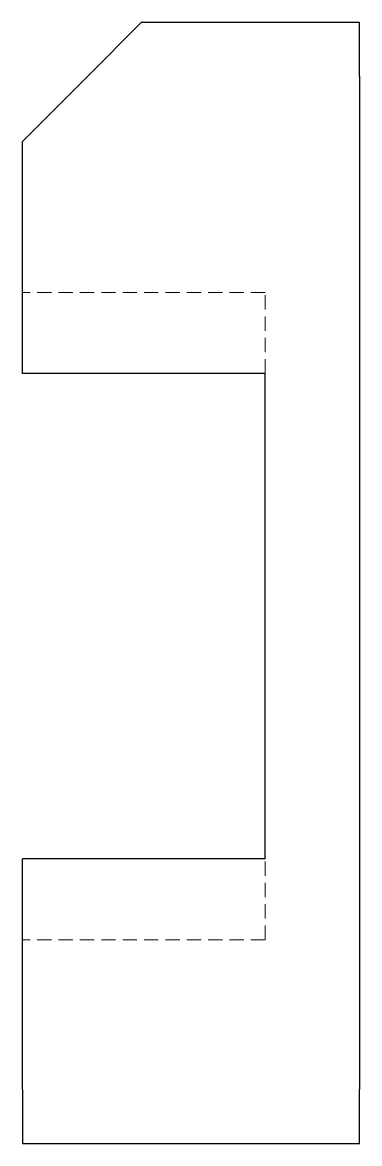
# Model space of a CAD drawing. Header units: millimetres. Extents: x 58 to 238, y 7 to 173.
# Drawn here: x 208 to 238, y 7 to 107 of the extents above.
import ezdxf

# ---------------------------------------------------------------- set-up
doc = ezdxf.new("R2010")
doc.units = ezdxf.units.MM
doc.linetypes.add('HIDDEN', pattern=[1.905, 1.27, -0.635])

msp = doc.modelspace()

# ---------------------------------------------------------------- linework, layer by layer
at = {"color": 7, "linetype": 'Continuous', "lineweight": 25}
for p, q in [((218.57, 107), (213.76, 102.19)), ((238.03, 107), (218.57, 107)), ((238.03, 102.19), (238.03, 107)), ((207.97, 96.39), (213.76, 102.19)), ((238.03, 102.19), (238.03, 11.81)), ((207.97, 75.69), (207.97, 96.39)), ((229.61, 75.69), (207.97, 75.69)), ((229.61, 32.4), (229.61, 75.69)), ((207.97, 11.81), (207.97, 32.4)), ((229.61, 32.4), (207.97, 32.4)), ((207.97, 11.81), (207.97, 7)), ((238.03, 7), (238.03, 11.81)), ((207.97, 7), (238.03, 7))]:
    msp.add_line(p, q, dxfattribs=at)
at = {"color": 7, "linetype": 'HIDDEN', "lineweight": 18}
for p, q in [((229.61, 82.91), (207.97, 82.91)), ((229.61, 75.69), (229.61, 82.91)), ((229.61, 25.18), (229.61, 32.4)), ((229.61, 25.18), (207.97, 25.18))]:
    msp.add_line(p, q, dxfattribs=at)

doc.saveas('drawing.dxf')
